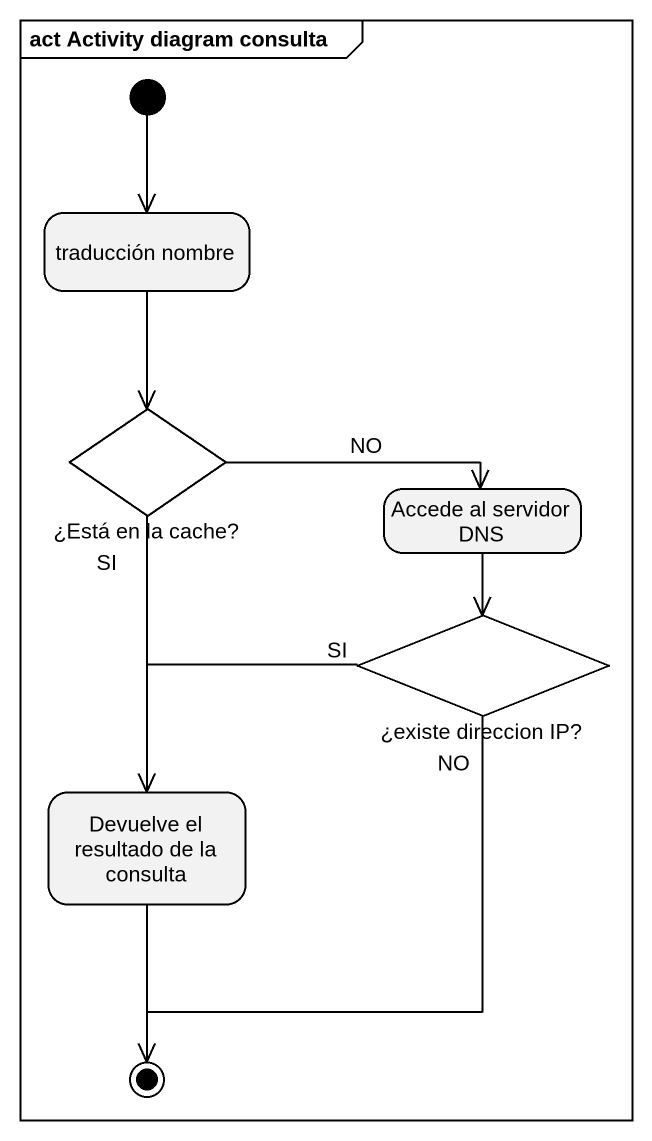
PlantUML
@startuml
mainframe act Activity diagram consulta
hide empty description
state "traducción nombre" as traducción_nombre
state "¿Está en la cache?" as Está_en_la_cache <<choice>>
state "Accede al servidor DNS" as Accede_al_servidor_DNS
state "¿existe direccion IP?" as existe_direccion_IP <<choice>>
state "Devuelve el resultado de la consulta" as Devuelve_el_resultado_de_la
[*] --> traducción_nombre
traducción_nombre --> Está_en_la_cache
Está_en_la_cache -right-> Accede_al_servidor_DNS : NO
Está_en_la_cache --> Devuelve_el_resultado_de_la : SI
Accede_al_servidor_DNS --> existe_direccion_IP
existe_direccion_IP -left-> Devuelve_el_resultado_de_la : SI
existe_direccion_IP --> [*] : NO
Devuelve_el_resultado_de_la --> [*]
@enduml
